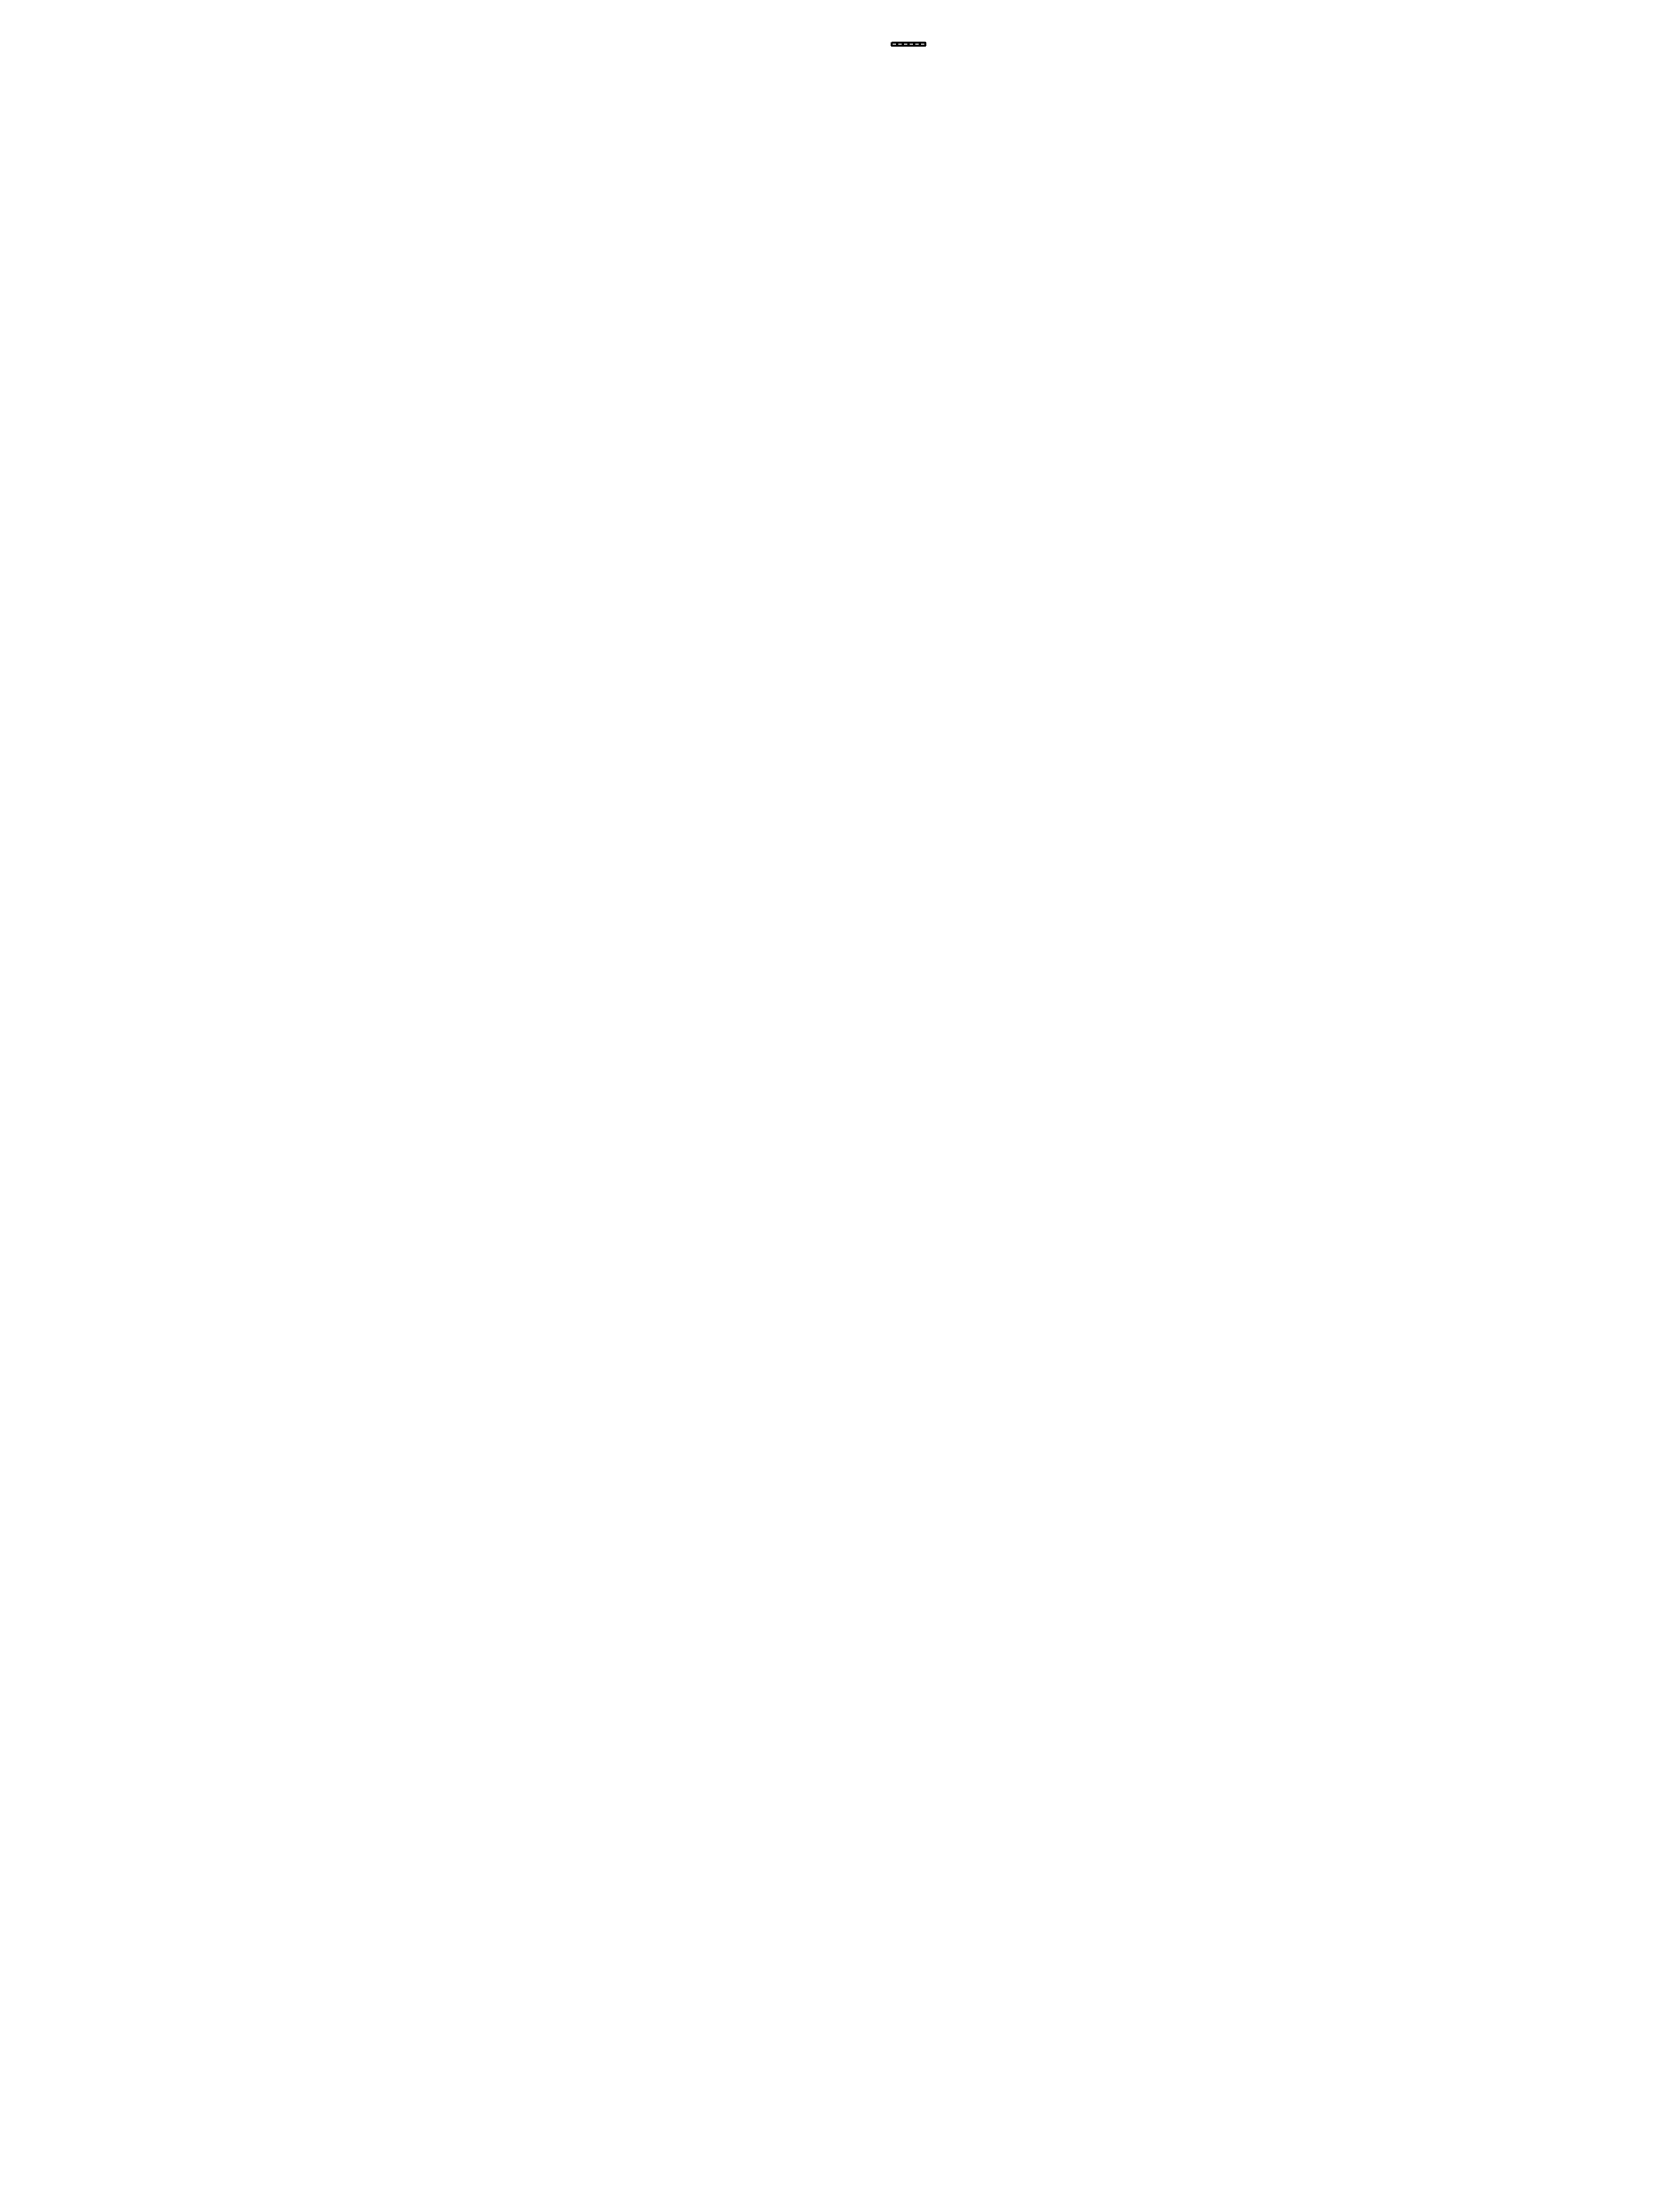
# Model space of a CAD drawing. Header units: feet. Extents: x -13431 to 13250, y 10829 to 29871.
# Drawn here: x 1244 to 6268, y 23056 to 29871 of the extents above; entities that cross this region are included whole.
import ezdxf

# ---------------------------------------------------------------- set-up
doc = ezdxf.new("R2010")
doc.units = ezdxf.units.FT
doc.header["$MEASUREMENT"] = 0
doc.layers.add('LOCKED (NO PRINT)', color=7, linetype='Continuous', plot=False)
doc.layers.add('LOCKED (PRINT)', color=7, linetype='Continuous')
doc.styles.get("Standard").update_dxf_attribs({"font": 'calibri.ttf'})
doc.styles.add('TITLE BBLOCK TEXT', font='ARIALUNI.TTF')

# ---------------------------------------------------------------- blocks, each defined once
blk = doc.blocks.new('*U251')
at = {"layer": 'LOCKED (NO PRINT)', "color": 7}
blk.add_lwpolyline([(51.8, 13042.2), (68.5, 13042.2), (68.5, 13031.7), (51.8, 13031.7)], close=True, dxfattribs=at)
at = {"layer": 'LOCKED (NO PRINT)', "color": 1}
blk.add_lwpolyline([(0, 183.2), (332.4, 183.2), (332.4, 0), (0, 0)], close=True, dxfattribs=at)
at = {"color": 2, "attachment_point": 1, "rotation": 359.98856, "style": 'TITLE BBLOCK TEXT'}
for s, insert, char_height in [('\\pi0.94656;CHOOSE\\P\\pi2.2707;MODULE\\P\\pi26.84;HERE', (7.7, 170.4), 23.389), ('\\pi34.394;HANWHA\\P\\pi37.765;Q. PEAK', (7.8, 47.9), 11.694)]:
    blk.add_mtext_dynamic_manual_height_columns(s, width=140.104, gutter_width=1, heights=[0], dxfattribs=dict(at, insert=insert, char_height=char_height))
blk = doc.blocks.new('*U256')
at = {"layer": 'LOCKED (NO PRINT)', "color": 7}
blk.add_lwpolyline([(-2074.5, 12976.6), (-2057.8, 12976.6), (-2057.8, 12966.1), (-2074.5, 12966.1)], close=True, dxfattribs=at)
at = {"layer": 'LOCKED (PRINT)', "color": 1, "insert": (4.3, 153.2), "char_height": 3.5433, "width": 133.501, "attachment_point": 7, "line_spacing_factor": 0.97}
blk.add_mtext('{\\fCalibri|b1|i0|c0|p34;\\LARRAY CIRCUIT WIRING NOTES\\l\\P1.) LICENSED ELECTRICIAN ASSUMES ALL RESPONSIBILITY FOR DETERMINING ONSITE CONDITIONS AND  EXECUTING INSTALLATION IN ACCORDANCE WITH\\P\\H1.9756x;NEC 2017\\fCalibri|b0|i0|c0|p34;\\H0.50618x;\\P}\\P\\P2.) LOWEST EXPECTED AMBIENT TEMPERATURE BASED ON ASHRAE MINIMUM MEAN EXTREME DRY BULB TEMPERATURE FOR ASHRAE LOCATION MOST SIMILAR TO INSTALLATION LOCATION.  LOWEST EXPECTED AMBIENT TEMP = -{\\fCalibri|b1|i0|c0|p34;16}°{\\fCalibri|b1|i0|c0|p34;C\\P}\\P3.) HIGHEST CONTINUOUS AMBIENT TEMPERATURE BASED ON ASHRAE HIGHEST MONTH 2% DRY BULB TEMPERATURE FOR ASHRAE LOCATION MOST SIMILAR TO INSTALLATION LOCATION.  HIGHEST CONTINUOUS TEMP = {\\fCalibri|b1|i0|c0|p34;33}°{\\fCalibri|b1|i0|c0|p34;C}\\P\\P4.) 2005 ASHRAE FUNDAMENTALS 2% DESIGN TEMPERATURES DO NOT EXCEED 47°C IN THE UNITED STATES (PALM SPRINGS, CA IS 44.1°C).  FOR LESS THAN 9 CURRENT-CARRYING CONDUCTORS IN A ROOF-MOUNTED SUNLIT CONDUIT AT LEAST 0.5" ABOVE ROOF AND USING THE OUTDOOR DESIGN TEMPERATURE OF 47°C OR LESS (ALL OF UNITED STATES)\\P\\P5.) PV SYSTEM CIRCUITS INSTALLED ON OR IN BUILDINGS SHALL INCLUDE A RAPID SHUTDOWN FUNCTION THAT CONTROLS SPECIFIC CONDUCTORS IN ACCORDANCE WITH NEC 690.12(A) THROUGH (D)\\P\\P6.) PHOTOVOLTAIC POWER SYSTEMS SHALL BE PERMITTED TO OPERATE WITH UNGROUNDED PHOTOVOLTAIC SOURCE AND OUTPUT CIRCUIT AS PER {\\fCalibri|b1|i0|c0|p34;NEC 690.41 (A)(4)\\P\\P}7.) UNGROUNDED DC CIRCUIT CONDUCTORS SHALL BE IDENTIFIED WITH THE FOLLOWING OUTER FINISH: POSITIVE CONDUCTORS  = RED\\PNEGATIVE CONDUCTORS = BLACK\\P{\\fCalibri|b1|i0|c0|p34;NEC 210.5(C)(2) \\P}\\P8.) ARRAY AND SUB ARRAY CONDUCTORS SHALL BE #10 PV WIRE TYPE RHW-2 OR EQUIVELANT AND SHALL BE PROTECTED BY CONDUIT WHERE EXPOSED TO DIRECT SUNLIGHT. SUB ARRAY CONDUIT LONGER THAN 24” SHALL CONTAIN ≤ 20 CURRENT CARYING CONDUCTORS AND WHERE EXPOSED TO DIRECT SUNLIGHT SHALL CONTAIN ≤ 9 CURRENT CARRYING CONDUCTORS.\\P\\P9.) ALL WIRE LENGTHS SHALL BE LESS THAN 100\' UNLESS OTHERWISE NOTED  \\P\\P10.) FLEXIBLE CONDUIT SHALL NOT BE INSTALLED ON ROOFTOP AND SHALL BE LIMITED TO 12” IF USED OUTDOORS \\P\\P11.)OVERCURRENT PROTECTION FOR CONDUCTORS CONNECTED TO THE SUPPLY SIDE OF A SERVICE SHALL BE LOCATED WITHIN 10\' OF THE POINT OF CONNECTION NEC 705.31\\P\\P12.) WHERE TWO SOURCES FEED A BUSSBAR, ONE A UTILITY AND THE OTHER AN INVERTER, PV BACKFEED BREAKER(S) SHALL BE LOCATED OPPOSITE FROM UTILITY\\P{\\fCalibri|b1|i0|c0|p34;NEC 705.12(B)(2)(3)(b)} \\P\\P13.) ALL SOLAR SYSTEM LOAD CENTERS TO CONTAIN ONLY GENERATION CIRCUITS AND NO UNUSED POSITIONS OR LOADS\\P\\P14.) ALL EQUIPMENT INSTALLED OUTDOORS SHALL HAVE A {\\fCalibri|b1|i0|c0|p34;NEMA 3R} RATING', dxfattribs=at)

msp = doc.modelspace()

# ---------------------------------------------------------------- linework, layer by layer
at = {"layer": 'Defpoints', "color": 7, "flags": 128}
msp.add_lwpolyline([(3964.92201, 29865.94819), (3964.93784, 29865.94819)], dxfattribs=at)
at = {"layer": 'LOCKED (NO PRINT)', "color": 7}
for points in [[(3964.92201, 29871.21402), (3981.59322, 29871.21402), (3981.59322, 29860.68235), (3964.92201, 29860.68235)], [(3983.06754, 29871.21402), (3999.73876, 29871.21402), (3999.73876, 29860.68235), (3983.06754, 29860.68235)], [(4001.22891, 29871.21402), (4017.90013, 29871.21402), (4017.90013, 29860.68235), (4001.22891, 29860.68235)], [(4019.39028, 29871.21402), (4036.0615, 29871.21402), (4036.0615, 29860.68235), (4019.39028, 29860.68235)], [(4037.55163, 29871.21402), (4054.22285, 29871.21402), (4054.22285, 29860.68235), (4037.55163, 29860.68235)], [(4055.71298, 29871.21402), (4072.3842, 29871.21402), (4072.3842, 29860.68235), (4055.71298, 29860.68235)]]:
    msp.add_lwpolyline(points, close=True, dxfattribs=at)

# ---------------------------------------------------------------- block references
at = {"color": 3}
for name, p in [('*U251', (3949.44869, 16828.99928)), ('*U256', (6130.2192, 16894.62652))]:
    msp.add_blockref(name, p, dxfattribs=at)

# ---------------------------------------------------------------- texts
at = {"color": 7, "insert": (1400.14052, 23116.30663), "char_height": 0.001203, "attachment_point": 1}
msp.add_mtext('Update', dxfattribs=at)

doc.saveas('drawing.dxf')
